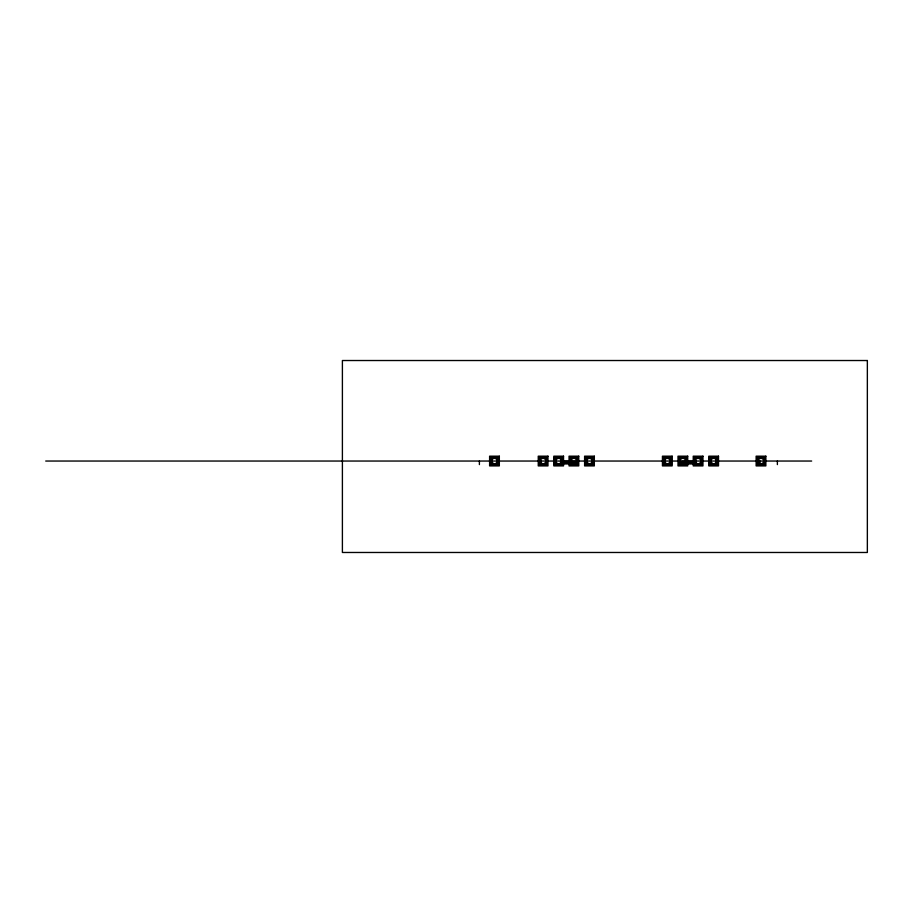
<?xml version="1.0" encoding="UTF-8"?>
<svg xmlns="http://www.w3.org/2000/svg" width="913" height="913" viewBox="0 0 913 913"><rect width="100%" height="100%" fill="white"/><g stroke="black" fill="none" stroke-linecap="round" stroke-linejoin="round"><path stroke-width="1.37" d="M45.718 461.042L811.657 461.042M563.173 461.396L575.179 461.396M681.589 461.396L693.583 461.396M576.662 462.891L561.689 462.891L561.689 461.042M680.094 462.891L695.078 462.891L695.078 461.042M560.616 463.313L577.735 463.313M679.021 463.313L696.151 463.313M562.807 465.174L554.545 465.174L554.545 456.911L562.807 456.911L562.807 461.042M569.769 465.174L578.043 465.174L578.043 456.911L569.769 456.911L569.769 461.042M686.998 465.174L678.724 465.174L678.724 456.911L686.998 456.911L686.998 461.042M693.96 465.174L702.223 465.174L702.223 456.911L693.96 456.911L693.96 461.042M777.374 461.042L777.374 464.603M760.015 461.042L760.015 464.603M715.929 461.042L715.929 464.603M696.151 461.042L696.151 463.952M695.501 461.042L695.501 463.952M695.204 463.93L695.204 458.155L700.979 458.155L700.979 463.93L679.021 463.952L679.021 461.042M685.743 463.93L685.743 458.155L679.968 458.155L679.968 463.93M679.671 461.042L679.671 463.952M665.018 461.042L665.018 464.603M591.738 461.042L591.738 464.603M577.735 461.042L577.735 463.952L555.789 463.93L555.789 458.155L561.563 458.155L561.563 463.93M577.096 461.042L577.096 463.952M576.788 463.93L576.788 458.155L571.024 458.155L571.024 463.93M561.267 461.042L561.267 463.952M560.616 461.042L560.616 463.952M540.838 461.042L540.838 464.603M496.74 461.042L496.74 464.603M479.393 461.042L479.393 464.603M686.108 459.559A3.572 3.572 0 0 1 686.393 461.544M684.339 464.283A3.572 3.572 0 0 1 681.372 464.283M679.729 462.754A3.572 3.572 0 0 1 679.729 459.33M681.144 457.904A3.572 3.572 0 0 1 684.567 457.904M686.131 458.931A3.892 3.892 0 0 1 686.713 461.59M684.967 464.318A3.892 3.892 0 0 1 680.756 464.318M679.74 463.37A3.892 3.892 0 0 1 685.195 457.927M683.323 464.249A3.241 3.241 0 0 1 682.399 464.249M679.74 461.955A3.241 3.241 0 0 1 679.74 460.129M682.171 457.87A3.241 3.241 0 0 1 683.552 457.87M680.174 461.43A2.716 2.716 0 0 1 682.856 458.326A2.716 2.716 0 0 1 685.549 461.43M684.328 463.325A2.716 2.716 0 0 1 681.395 463.325M670.644 459.787A3.572 3.572 0 0 1 670.644 462.286M668.784 464.283A3.572 3.572 0 0 1 665.817 464.283M664.162 462.754A3.572 3.572 0 0 1 664.162 459.33M665.588 457.904A3.572 3.572 0 0 1 669.012 457.904M670.576 458.931A3.892 3.892 0 0 1 670.576 463.142M669.4 464.318A3.892 3.892 0 0 1 665.189 464.318M664.173 463.37A3.892 3.892 0 0 1 669.628 457.927M667.757 464.249A3.241 3.241 0 0 1 666.832 464.249M664.185 461.978A3.241 3.241 0 0 1 664.185 460.095M666.604 457.87A3.241 3.241 0 0 1 667.985 457.87M700.785 458.703A3.572 3.572 0 0 1 700.785 463.382M699.575 464.283A3.572 3.572 0 0 1 696.608 464.283M694.553 461.544A3.572 3.572 0 0 1 695.227 458.897M696.379 457.904A3.572 3.572 0 0 1 699.803 457.904M694.234 461.59A3.892 3.892 0 0 1 698.913 457.23A3.892 3.892 0 0 1 701.367 463.142A3.892 3.892 0 0 1 694.976 463.37M700.693 459.091A3.241 3.241 0 0 1 700.693 462.982M698.548 464.249A3.241 3.241 0 0 1 697.623 464.249M694.884 461.522A3.241 3.241 0 0 1 695.238 459.479M697.395 457.87A3.241 3.241 0 0 1 698.776 457.87M711.946 457.904A3.572 3.572 0 0 1 716.18 463.564M715.141 464.283A3.572 3.572 0 0 1 712.174 464.283M710.793 463.176A3.572 3.572 0 0 1 710.793 458.897M716.249 459.091A3.241 3.241 0 0 1 716.249 462.982M714.114 464.249A3.241 3.241 0 0 1 713.19 464.249M710.805 462.594A3.241 3.241 0 0 1 710.805 459.479M712.962 457.87A3.241 3.241 0 0 1 714.343 457.87M576.605 458.703A3.572 3.572 0 0 1 577.438 461.544M575.384 464.283A3.572 3.572 0 0 1 572.417 464.283M570.374 461.544A3.572 3.572 0 0 1 571.047 458.897M572.189 457.904A3.572 3.572 0 0 1 575.612 457.904M570.054 461.59A3.892 3.892 0 0 1 574.734 457.23A3.892 3.892 0 0 1 577.176 463.142A3.892 3.892 0 0 1 570.785 463.37M576.502 459.091A3.241 3.241 0 0 1 577.119 461.522M574.368 464.249A3.241 3.241 0 0 1 573.444 464.249M570.693 461.522A3.241 3.241 0 0 1 571.059 459.479M573.216 457.87A3.241 3.241 0 0 1 574.597 457.87M571.218 461.43A2.716 2.716 0 0 1 573.9 458.326A2.716 2.716 0 0 1 576.594 461.43M575.373 463.325A2.716 2.716 0 0 1 572.44 463.325M592.172 458.703A3.572 3.572 0 0 1 592.172 463.382M590.951 464.283A3.572 3.572 0 0 1 587.983 464.283M586.614 463.176A3.572 3.572 0 0 1 586.614 458.897M587.755 457.904A3.572 3.572 0 0 1 591.179 457.904M592.069 459.091A3.241 3.241 0 0 1 592.069 462.982M589.935 464.249A3.241 3.241 0 0 1 589.011 464.249M586.625 462.594A3.241 3.241 0 0 1 586.625 459.479M588.782 457.87A3.241 3.241 0 0 1 590.163 457.87M561.917 459.559A3.572 3.572 0 0 1 562.203 461.544M560.16 464.283A3.572 3.572 0 0 1 557.192 464.283M555.538 462.754A3.572 3.572 0 0 1 555.538 459.33M556.964 457.904A3.572 3.572 0 0 1 560.388 457.904M561.952 458.931A3.892 3.892 0 0 1 562.534 461.59M560.776 464.318A3.892 3.892 0 0 1 556.565 464.318M555.561 463.37A3.892 3.892 0 0 1 561.004 457.927M559.133 464.249A3.241 3.241 0 0 1 558.208 464.249M555.572 461.978A3.241 3.241 0 0 1 555.572 460.095M557.98 457.87A3.241 3.241 0 0 1 559.361 457.87M561.061 462.343A2.716 2.716 0 0 1 556.542 462.72A2.716 2.716 0 0 1 557.969 458.417A2.716 2.716 0 0 1 561.369 461.43M546.453 459.787A3.572 3.572 0 0 1 546.453 462.286M544.593 464.283A3.572 3.572 0 0 1 541.626 464.283M539.982 462.754A3.572 3.572 0 0 1 539.982 459.33M541.398 457.904A3.572 3.572 0 0 1 544.821 457.904M546.385 458.931A3.892 3.892 0 0 1 546.385 463.142M545.221 464.318A3.892 3.892 0 0 1 541.01 464.318M539.994 463.37A3.892 3.892 0 0 1 545.449 457.927M543.577 464.249A3.241 3.241 0 0 1 542.653 464.249M540.074 462.172A3.241 3.241 0 0 1 540.074 459.901M542.425 457.87A3.241 3.241 0 0 1 543.806 457.87M497.163 458.703A3.572 3.572 0 0 1 497.163 463.382M495.953 464.283A3.572 3.572 0 0 1 492.986 464.283M491.616 463.176A3.572 3.572 0 0 1 491.616 458.897M492.758 457.904A3.572 3.572 0 0 1 496.181 457.904M497.071 459.091A3.241 3.241 0 0 1 497.071 462.982M494.926 464.249A3.241 3.241 0 0 1 494.013 464.249M491.685 462.708A3.241 3.241 0 0 1 491.685 459.376M493.785 457.87A3.241 3.241 0 0 1 495.154 457.87M763.702 458.703A3.572 3.572 0 0 1 763.702 463.382M762.481 464.283A3.572 3.572 0 0 1 759.513 464.283M758.304 463.382A3.572 3.572 0 0 1 758.304 458.703M759.285 457.904A3.572 3.572 0 0 1 762.709 457.904M763.702 459.239A3.241 3.241 0 0 1 763.702 462.845M761.465 464.249A3.241 3.241 0 0 1 760.54 464.249M758.269 462.8A3.241 3.241 0 0 1 758.269 459.285M760.312 457.87A3.241 3.241 0 0 1 761.693 457.87M867.35 360.521L342.398 360.521L342.398 552.479L867.35 552.479L867.35 360.521M499.331 456.18L489.608 456.18L489.608 465.904L499.331 465.904L499.331 456.18M547.971 456.18L538.248 456.18L538.248 465.904L547.971 465.904L547.971 456.18M563.538 456.18L553.814 456.18L553.814 465.904L563.538 465.904L563.538 456.18M578.762 456.18L569.05 456.18L569.05 465.904L578.762 465.904L578.762 456.18M594.329 456.18L584.605 456.18L584.605 465.904L594.329 465.904L594.329 456.18M672.151 456.18L662.439 456.18L662.439 465.904L672.151 465.904L672.151 456.18M687.717 456.18L678.005 456.18L678.005 465.904L687.717 465.904L687.717 456.18M702.953 456.18L693.229 456.18L693.229 465.904L702.953 465.904L702.953 456.18M718.508 456.18L708.796 456.18L708.796 465.904L718.508 465.904L718.508 456.18M765.859 456.18L756.135 456.18L756.135 465.904L765.859 465.904L765.859 456.18M498.601 456.911L490.338 456.911L490.338 465.174L498.601 465.174L498.601 456.911M547.241 456.911L538.978 456.911L538.978 465.174L547.241 465.174L547.241 456.911M593.598 456.911L585.336 456.911L585.336 465.174L593.598 465.174L593.598 456.911M671.432 456.911L663.158 456.911L663.158 465.174L671.432 465.174L671.432 456.911M717.789 456.911L709.515 456.911L709.515 465.174L717.789 465.174L717.789 456.911M765.128 456.911L756.866 456.911L756.866 465.174L765.128 465.174L765.128 456.911M497.859 457.641L491.08 457.641L491.08 464.432L497.859 464.432L497.859 457.641M546.499 457.641L539.72 457.641L539.72 464.432L546.499 464.432L546.499 457.641M562.066 457.641L555.287 457.641L555.287 464.432L562.066 464.432L562.066 457.641M577.301 457.641L570.511 457.641L570.511 464.432L577.301 464.432L577.301 457.641M592.857 457.641L586.078 457.641L586.078 464.432L592.857 464.432L592.857 457.641M670.69 457.641L663.899 457.641L663.899 464.432L670.69 464.432L670.69 457.641M686.256 457.641L679.466 457.641L679.466 464.432L686.256 464.432L686.256 457.641M701.481 457.641L694.702 457.641L694.702 464.432L701.481 464.432L701.481 457.641M717.047 457.641L710.257 457.641L710.257 464.432L717.047 464.432L717.047 457.641M764.386 457.641L757.607 457.641L757.607 464.432L764.386 464.432L764.386 457.641M497.357 458.155L491.582 458.155L491.582 463.93L497.357 463.93L497.357 458.155M545.997 458.155L540.222 458.155L540.222 463.93L545.997 463.93L545.997 458.155M592.354 458.155L586.58 458.155L586.58 463.93L592.354 463.93L592.354 458.155M670.176 458.155L664.413 458.155L664.413 463.93L670.176 463.93L670.176 458.155M716.545 458.155L710.77 458.155L710.77 463.93L716.545 463.93L716.545 458.155M763.884 458.155L758.11 458.155L758.11 463.93L763.884 463.93L763.884 458.155M665.942 463.393A2.716 2.716 0 0 0 670.016 461.042A2.716 2.716 0 0 0 665.942 458.691A2.716 2.716 0 0 0 665.942 463.393M696.733 463.393A2.716 2.716 0 0 0 700.807 461.042A2.716 2.716 0 0 0 696.733 458.691A2.716 2.716 0 0 0 696.733 463.393M711.706 464.409A3.892 3.892 0 0 0 717.55 461.042A3.892 3.892 0 0 0 711.706 457.664A3.892 3.892 0 0 0 711.706 464.409M712.3 463.393A2.716 2.716 0 0 0 716.374 461.042A2.716 2.716 0 0 0 712.3 458.691A2.716 2.716 0 0 0 712.3 463.393M587.527 464.409A3.892 3.892 0 0 0 593.359 461.042A3.892 3.892 0 0 0 587.527 457.664A3.892 3.892 0 0 0 587.527 464.409M588.109 463.393A2.716 2.716 0 0 0 592.183 461.042A2.716 2.716 0 0 0 588.109 458.691A2.716 2.716 0 0 0 588.109 463.393M541.751 463.393A2.716 2.716 0 0 0 545.826 461.042A2.716 2.716 0 0 0 541.751 458.691A2.716 2.716 0 0 0 541.751 463.393M492.518 464.409A3.892 3.892 0 0 0 498.361 461.042A3.892 3.892 0 0 0 492.518 457.664A3.892 3.892 0 0 0 492.518 464.409M493.111 463.393A2.716 2.716 0 0 0 497.186 461.042A2.716 2.716 0 0 0 493.111 458.691A2.716 2.716 0 0 0 493.111 463.393M759.045 464.409A3.892 3.892 0 0 0 764.889 461.042A3.892 3.892 0 0 0 759.045 457.664A3.892 3.892 0 0 0 759.045 464.409M759.639 463.393A2.716 2.716 0 0 0 763.713 461.042A2.716 2.716 0 0 0 759.639 458.691A2.716 2.716 0 0 0 759.639 463.393"/></g></svg>
